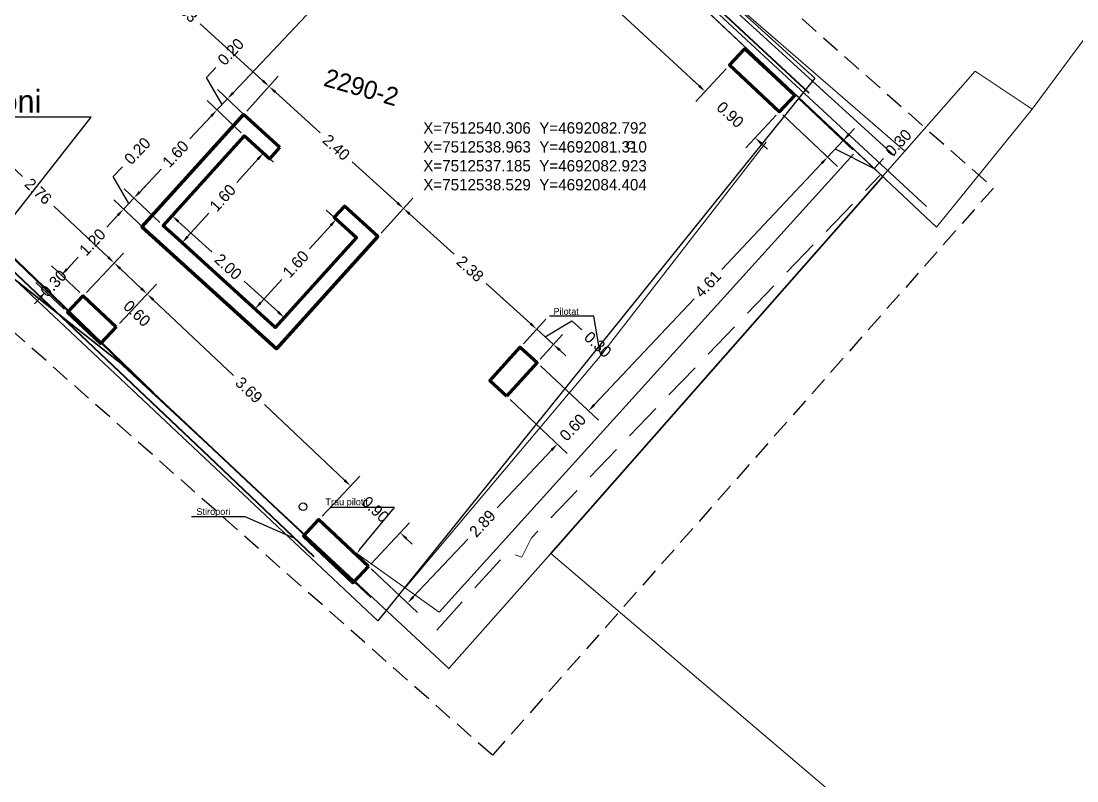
# Model space of a CAD drawing. Header units: metres. Extents: x 7512512.6 to 7512571.9, y 4692061.2 to 4692114.4.
# Drawn here: x 7512535.59 to 7512549.54, y 4692075.6 to 4692085.64 of the extents above; entities that cross this region are included whole.
import ezdxf
from ezdxf import colors
from ezdxf.entities.mleader import LeaderData, LeaderLine
from ezdxf.math import Vec2, Vec3

# ---------------------------------------------------------------- set-up
doc = ezdxf.new("R2010")
doc.units = ezdxf.units.M
doc.linetypes.add('DASHED', pattern=[0.75, 0.5, -0.25])
doc.linetypes.add('DASHED2', pattern=[0.375, 0.25, -0.125])
for name, color, linetype, lineweight in [('0_Pen_No__20', 1, 'Continuous', 35), ('AA SHTYLLAT', 1, 'Continuous', 30), ('betoni', 8, 'Continuous', 0), ('burimi mod', 5, 'Continuous', 0), ('Nr Parceles Baze', 7, 'Continuous', 0), ('parcela', 7, 'Continuous', 0), ('parcela baze', 7, 'Continuous', 0), ('perdhesa', 1, 'Continuous', 0), ('pilotat', 4, 'Continuous', 0), ('stiropori', 6, 'Continuous', 0), ('trau pilotit', 204, 'Continuous', 0)]:
    doc.layers.add(name, color=color, linetype=linetype, lineweight=lineweight)
doc.styles.get("Standard").update_dxf_attribs({"font": 'GOTHIC.TTF'})
doc.dimstyles.get("Standard").update_dxf_attribs({"dimtxt": 0.15, "dimasz": 0.11, "dimexe": 0.18, "dimexo": 0.0625, "dimgap": 0.09, "dimtad": 0, "dimzin": 0, "dimdsep": 46, "dimtxsty": 'Standard', "dimcen": 0.09, "dimadec": 0, "dimazin": 0, "dimtfac": 1, "dimtofl": 0, "dimtmove": 0, "dimatfit": 3, "dimfxl": 1, "dimtolj": 1, "dimtzin": 0, "dimarcsym": 0})

# ---------------------------------------------------------------- blocks, each defined once
blk = doc.blocks.new('*D22')
at = {"color": 0, "lineweight": -2, "transparency": 16777216}
for p, q in [((7512542.176725136, 4692087.539576794), (7512541.776509745, 4692087.107351654)), ((7512541.979517359, 4692087.16469194), (7512543.05613954, 4692086.167802293)), ((7512544.551031891, 4692084.783618746), (7512543.474409711, 4692085.780508393)), ((7512544.909665939, 4692085.009032671), (7512544.509450335, 4692084.576807301))]:
    blk.add_line(p, q, dxfattribs=at)
at = {"color": 0, "transparency": 16777216}
for points in [[(7512541.991973288, 4692087.178144111), (7512541.96706143, 4692087.15123977), (7512541.898804331, 4692087.23942752)], [(7512544.56348782, 4692084.797070918), (7512544.538575961, 4692084.770166576), (7512544.63174492, 4692084.708883166)]]:
    blk.add_solid(points, dxfattribs=at)
at = {"layer": 'Defpoints', "color": 0, "transparency": 16777216}
for p in [(7512542.219188534, 4692087.58543647, 632.863), (7512544.952129337, 4692085.054892347, 632.863), (7512544.63174492, 4692084.708883166)]:
    blk.add_point(p, dxfattribs=at)
at = {"color": 0, "transparency": 16777216, "insert": (7512543.265274626, 4692085.974155343), "char_height": 0.15, "attachment_point": 5, "rotation": 317.20210367454507}
blk.add_mtext('\\A1;3.72', dxfattribs=at)
blk = doc.blocks.new('*D23')
at = {"color": 0, "lineweight": -2, "transparency": 16777216}
for p, q in [((7512544.909665939, 4692085.009032671), (7512544.509450335, 4692084.576807301)), ((7512544.551031891, 4692084.783618746), (7512544.470318861, 4692084.858354326)), ((7512545.569126099, 4692084.396568556), (7512545.169828918, 4692083.965335065)), ((7512545.372836532, 4692084.02267535), (7512545.453549561, 4692083.94793977))]:
    blk.add_line(p, q, dxfattribs=at)
at = {"color": 0, "transparency": 16777216}
for points in [[(7512544.56348782, 4692084.797070918), (7512544.538575961, 4692084.770166576), (7512544.63174492, 4692084.708883166)], [(7512545.385292461, 4692084.036127522), (7512545.360380601, 4692084.00922318), (7512545.292123502, 4692084.09741093)]]:
    blk.add_solid(points, dxfattribs=at)
at = {"layer": 'Defpoints', "color": 0, "transparency": 16777216}
for p in [(7512544.952129337, 4692085.054892347, 632.863), (7512545.611589497, 4692084.442428232, 632.863), (7512545.292123502, 4692084.09741093)]:
    blk.add_point(p, dxfattribs=at)
at = {"color": 0, "transparency": 16777216, "insert": (7512544.961934213, 4692084.403147048), "char_height": 0.15, "attachment_point": 5, "rotation": 317.20210367454507}
blk.add_mtext('\\A1;0.90', dxfattribs=at)
blk = doc.blocks.new('*D27')
at = {"color": 0, "lineweight": -2, "transparency": 16777216}
for p, q in [((7512536.327795852, 4692086.484274789), (7512536.744462719, 4692086.943752467)), ((7512536.705032125, 4692086.736520162), (7512537.533945614, 4692085.984838843)), ((7512538.784828434, 4692084.850504249), (7512537.955914944, 4692085.602185568)), ((7512538.570562476, 4692084.450472964), (7512538.98722934, 4692084.909950637))]:
    blk.add_line(p, q, dxfattribs=at)
at = {"color": 0, "transparency": 16777216}
for points in [[(7512536.717347618, 4692086.750101021), (7512536.692716633, 4692086.722939303), (7512536.623546969, 4692086.81041312)], [(7512538.797143927, 4692084.864085108), (7512538.772512942, 4692084.836923391), (7512538.86631359, 4692084.776611291)]]:
    blk.add_solid(points, dxfattribs=at)
at = {"layer": 'Defpoints', "color": 0, "transparency": 16777216}
for p in [(7512536.285811217, 4692086.437976405), (7512538.86631359, 4692084.776611291), (7512538.528577842, 4692084.404174579)]:
    blk.add_point(p, dxfattribs=at)
at = {"color": 0, "transparency": 16777216, "insert": (7512537.744930279, 4692085.793512207), "char_height": 0.15, "attachment_point": 5, "rotation": 317.79740305406654}
blk.add_mtext('\\A1;3.03', dxfattribs=at)
blk = doc.blocks.new('*D28')
at = {"color": 0, "lineweight": -2, "transparency": 16777216}
for p, q in [((7512538.570562476, 4692084.450472964), (7512538.987229338, 4692084.909950634)), ((7512538.947798745, 4692084.702718331), (7512539.543351451, 4692084.162654923)), ((7512540.562686394, 4692083.238294246), (7512539.967133688, 4692083.778357654)), ((7512540.348420439, 4692082.838262964), (7512540.765087299, 4692083.297740634))]:
    blk.add_line(p, q, dxfattribs=at)
at = {"color": 0, "transparency": 16777216}
for points in [[(7512538.960114237, 4692084.716299189), (7512538.935483252, 4692084.689137472), (7512538.866313588, 4692084.776611288)], [(7512540.575001886, 4692083.251875104), (7512540.550370901, 4692083.224713387), (7512540.644171551, 4692083.164401287)]]:
    blk.add_solid(points, dxfattribs=at)
at = {"layer": 'Defpoints', "color": 0, "transparency": 16777216}
for p in [(7512538.528577842, 4692084.404174579), (7512540.644171551, 4692083.164401287), (7512540.306435805, 4692082.79196458)]:
    blk.add_point(p, dxfattribs=at)
at = {"color": 0, "transparency": 16777216, "insert": (7512539.755242569, 4692083.970506289), "char_height": 0.15, "attachment_point": 5, "rotation": 317.79740305406654}
blk.add_mtext('\\A1;2.40', dxfattribs=at)
blk = doc.blocks.new('*D29')
at = {"color": 0, "lineweight": -2, "transparency": 16777216}
for p, q in [((7512540.348420439, 4692082.838262964), (7512540.765087299, 4692083.297740634)), ((7512540.725656707, 4692083.09050833), (7512541.312492453, 4692082.558349699)), ((7512542.322808283, 4692081.642167799), (7512541.735972539, 4692082.174326428)), ((7512542.229798506, 4692081.375851269), (7512542.525209188, 4692081.701614187))]:
    blk.add_line(p, q, dxfattribs=at)
at = {"color": 0, "transparency": 16777216}
for points in [[(7512540.737972199, 4692083.104089188), (7512540.713341214, 4692083.076927471), (7512540.644171551, 4692083.164401287)], [(7512542.335123776, 4692081.655748658), (7512542.31049279, 4692081.62858694), (7512542.404293439, 4692081.568274841)]]:
    blk.add_solid(points, dxfattribs=at)
at = {"layer": 'Defpoints', "color": 0, "transparency": 16777216}
for p in [(7512540.306435805, 4692082.79196458), (7512542.404293439, 4692081.568274841), (7512542.187813871, 4692081.329552885)]:
    blk.add_point(p, dxfattribs=at)
at = {"color": 0, "transparency": 16777216, "insert": (7512541.524232496, 4692082.366338065), "char_height": 0.15, "attachment_point": 5, "rotation": 317.79740305406654}
blk.add_mtext('\\A1;2.38', dxfattribs=at)
blk = doc.blocks.new('*D30')
at = {"color": 0, "lineweight": -2, "transparency": 16777216}
for p, q in [((7512542.229798506, 4692081.375851269), (7512542.525209188, 4692081.701614187)), ((7512542.322808283, 4692081.642167799), (7512542.241323126, 4692081.716060758)), ((7512542.515409562, 4692081.467511715), (7512542.867437222, 4692081.679852948)), ((7512542.867437222, 4692081.679852948), (7512543.000776569, 4692081.558937198)), ((7512542.404293439, 4692081.568274841), (7512542.626525684, 4692081.366748591)), ((7512542.452030751, 4692081.174325019), (7512542.747441433, 4692081.500087937)), ((7512542.708010841, 4692081.292855633), (7512542.789495997, 4692081.218962675))]:
    blk.add_line(p, q, dxfattribs=at)
at = {"color": 0, "transparency": 16777216}
for points in [[(7512542.335123776, 4692081.655748658), (7512542.31049279, 4692081.62858694), (7512542.404293439, 4692081.568274841)], [(7512542.720326332, 4692081.306436492), (7512542.695695348, 4692081.279274775), (7512542.626525684, 4692081.366748591)]]:
    blk.add_solid(points, dxfattribs=at)
at = {"layer": 'Defpoints', "color": 0, "transparency": 16777216}
for p in [(7512542.187813871, 4692081.329552885), (7512542.626525684, 4692081.366748591), (7512542.410046116, 4692081.128026635)]:
    blk.add_point(p, dxfattribs=at)
at = {"color": 0, "transparency": 16777216, "insert": (7512543.212516612, 4692081.366925565), "char_height": 0.15, "attachment_point": 5, "rotation": 317.79740305406654}
blk.add_mtext('\\A1;0.30', dxfattribs=at)
blk = doc.blocks.new('*D34')
at = {"color": 0, "lineweight": -2, "transparency": 16777216}
for p, q in [((7512534.4491875, 4692083.953669499), (7512534.934267099, 4692084.468259286)), ((7512534.890841931, 4692084.261827082), (7512535.607683999, 4692083.586093767)), ((7512536.739027172, 4692082.519629749), (7512536.022185102, 4692083.195363065)), ((7512536.452476547, 4692082.055281365), (7512536.942538321, 4692082.575156424))]:
    blk.add_line(p, q, dxfattribs=at)
at = {"color": 0, "transparency": 16777216}
for points in [[(7512534.90341739, 4692084.27516758), (7512534.878266471, 4692084.248486584), (7512534.81079894, 4692084.337279847)], [(7512536.751602631, 4692082.532970246), (7512536.726451712, 4692082.50628925), (7512536.819070162, 4692082.444176985)]]:
    blk.add_solid(points, dxfattribs=at)
at = {"layer": 'Defpoints', "color": 0, "transparency": 16777216}
for p in [(7512534.406316612, 4692083.908190527, 630.6029999999998), (7512536.819070162, 4692082.444176985), (7512536.409605658, 4692082.009802394, 630.6029999999998)]:
    blk.add_point(p, dxfattribs=at)
at = {"color": 0, "transparency": 16777216, "insert": (7512535.814934552, 4692083.390728417), "char_height": 0.15, "attachment_point": 5, "rotation": 316.6908773934803}
blk.add_mtext('\\A1;2.76', dxfattribs=at)
blk = doc.blocks.new('*D35')
at = {"color": 0, "lineweight": -2, "transparency": 16777216}
for p, q in [((7512536.452476547, 4692082.055281365), (7512536.942538321, 4692082.575156424)), ((7512536.899113153, 4692082.36872422), (7512537.175625303, 4692082.108069217)), ((7512536.889098887, 4692081.643746517), (7512537.379136452, 4692082.163595892))]:
    blk.add_line(p, q, dxfattribs=at)
at = {"color": 0, "transparency": 16777216}
for points in [[(7512536.911688613, 4692082.382064718), (7512536.886537693, 4692082.355383722), (7512536.819070162, 4692082.444176985)], [(7512537.188200762, 4692082.121409714), (7512537.163049842, 4692082.094728719), (7512537.255668294, 4692082.032616453)]]:
    blk.add_solid(points, dxfattribs=at)
at = {"layer": 'Defpoints', "color": 0, "transparency": 16777216}
for p in [(7512537.255668294, 4692082.032616453), (7512536.409605658, 4692082.009802394, 630.6029999999998), (7512536.846227999, 4692081.598267544, 630.6029999999998)]:
    blk.add_point(p, dxfattribs=at)
at = {"color": 0, "transparency": 16777216, "insert": (7512537.120213007, 4692081.777159477), "char_height": 0.15, "attachment_point": 5, "rotation": 316.6908773934803}
blk.add_mtext('\\A1;0.60', dxfattribs=at)
blk = doc.blocks.new('*D36')
at = {"color": 0, "lineweight": -2, "transparency": 16777216}
for p, q in [((7512536.889098887, 4692081.643746517), (7512537.379136452, 4692082.163595892)), ((7512537.335711285, 4692081.95716369), (7512538.394492316, 4692080.959100589)), ((7512539.864064405, 4692079.573804074), (7512538.805283373, 4692080.571867174)), ((7512539.568740966, 4692079.100149177), (7512540.067575553, 4692079.62933075))]:
    blk.add_line(p, q, dxfattribs=at)
at = {"color": 0, "transparency": 16777216}
for points in [[(7512537.348286744, 4692081.970504187), (7512537.323135824, 4692081.94382319), (7512537.255668294, 4692082.032616453)], [(7512539.876639863, 4692079.587144571), (7512539.851488944, 4692079.560463576), (7512539.944107395, 4692079.49835131)]]:
    blk.add_solid(points, dxfattribs=at)
at = {"layer": 'Defpoints', "color": 0, "transparency": 16777216}
for p in [(7512536.846227999, 4692081.598267544, 630.6029999999998), (7512539.944107395, 4692079.49835131), (7512539.525870076, 4692079.054670205, 630.6029999999998)]:
    blk.add_point(p, dxfattribs=at)
at = {"color": 0, "transparency": 16777216, "insert": (7512538.599887844, 4692080.765483882), "char_height": 0.15, "attachment_point": 5, "rotation": 316.6908773934803}
blk.add_mtext('\\A1;3.69', dxfattribs=at)
blk = doc.blocks.new('*D37')
at = {"color": 0, "lineweight": -2, "transparency": 16777216}
for p, q in [((7512539.864064405, 4692079.573804074), (7512539.784021413, 4692079.649256838)), ((7512539.568740966, 4692079.100149177), (7512540.067575553, 4692079.62933075)), ((7512540.210474193, 4692078.466618965), (7512540.723583116, 4692079.010943263)), ((7512540.680157948, 4692078.804511059), (7512540.760200939, 4692078.729058295))]:
    blk.add_line(p, q, dxfattribs=at)
at = {"color": 0, "transparency": 16777216}
for points in [[(7512539.876639863, 4692079.587144571), (7512539.851488944, 4692079.560463576), (7512539.944107395, 4692079.49835131)], [(7512540.692733407, 4692078.817851556), (7512540.667582488, 4692078.791170562), (7512540.600114957, 4692078.879963824)]]:
    blk.add_solid(points, dxfattribs=at)
at = {"layer": 'Defpoints', "color": 0, "transparency": 16777216}
for p in [(7512539.525870076, 4692079.054670205, 630.6029999999998), (7512540.600114957, 4692078.879963824), (7512540.167603305, 4692078.421139994)]:
    blk.add_point(p, dxfattribs=at)
at = {"color": 0, "transparency": 16777216, "insert": (7512540.272111177, 4692079.189157568), "char_height": 0.15, "attachment_point": 5, "rotation": 316.6908773934803}
blk.add_mtext('\\A1;0.90', dxfattribs=at)
blk = doc.blocks.new('*D39')
at = {"color": 0, "lineweight": -2, "transparency": 16777216}
for p, q in [((7512542.052475821, 4692080.640694685), (7512542.807821346, 4692079.928773537)), ((7512542.601385868, 4692079.972183141), (7512541.880710176, 4692079.207549078)), ((7512540.772062704, 4692078.03127849), (7512541.492738397, 4692078.795912554)), ((7512540.217495832, 4692078.402805613), (7512540.827604726, 4692077.827771528))]:
    blk.add_line(p, q, dxfattribs=at)
at = {"color": 0, "transparency": 16777216}
for points in [[(7512542.588044421, 4692079.984757596), (7512542.614727315, 4692079.959608686), (7512542.676832596, 4692080.05223182)], [(7512540.758721257, 4692078.043852945), (7512540.78540415, 4692078.018704035), (7512540.696615976, 4692077.95122981)]]:
    blk.add_solid(points, dxfattribs=at)
at = {"layer": 'Defpoints', "color": 0, "transparency": 16777216}
for p in [(7512542.006993616, 4692080.683562144), (7512542.676832596, 4692080.05223182), (7512540.172013627, 4692078.445673073, 630.6029999999998)]:
    blk.add_point(p, dxfattribs=at)
at = {"color": 0, "transparency": 16777216, "insert": (7512541.686724287, 4692079.001730816), "char_height": 0.15, "attachment_point": 5, "rotation": 46.695197993267065}
blk.add_mtext('\\A1;2.89', dxfattribs=at)
blk = doc.blocks.new('*D40')
at = {"color": 0, "lineweight": -2, "transparency": 16777216}
for p, q in [((7512542.455528321, 4692081.085159175), (7512543.21927281, 4692080.365321916)), ((7512542.052475821, 4692080.640694685), (7512542.807821346, 4692079.928773537)), ((7512543.163730787, 4692080.568828878), (7512543.239177517, 4692080.648877559)), ((7512542.601385868, 4692079.972183141), (7512542.52593914, 4692079.892134459))]:
    blk.add_line(p, q, dxfattribs=at)
at = {"color": 0, "transparency": 16777216}
for points in [[(7512543.15038934, 4692080.581403333), (7512543.177072234, 4692080.556254423), (7512543.08828406, 4692080.488780198)], [(7512542.588044421, 4692079.984757596), (7512542.614727315, 4692079.959608686), (7512542.676832596, 4692080.05223182)]]:
    blk.add_solid(points, dxfattribs=at)
at = {"layer": 'Defpoints', "color": 0, "transparency": 16777216}
for p in [(7512542.410046116, 4692081.128026634), (7512542.006993616, 4692080.683562144), (7512543.08828406, 4692080.488780198)]:
    blk.add_point(p, dxfattribs=at)
at = {"color": 0, "transparency": 16777216, "insert": (7512542.882558328, 4692080.27050601), "char_height": 0.15, "attachment_point": 5, "rotation": 46.695197993267065}
blk.add_mtext('\\A1;0.60', dxfattribs=at)
blk = doc.blocks.new('*D41')
at = {"color": 0, "lineweight": -2, "transparency": 16777216}
for p, q in [((7512545.6570717, 4692084.399560772), (7512546.379676678, 4692083.718497936)), ((7512546.173241201, 4692083.761907539), (7512544.850966736, 4692082.358979555)), ((7512543.163730786, 4692080.568828879), (7512544.486005254, 4692081.971756864)), ((7512542.455528321, 4692081.085159175), (7512543.219272809, 4692080.365321916))]:
    blk.add_line(p, q, dxfattribs=at)
at = {"color": 0, "transparency": 16777216}
for points in [[(7512546.159899754, 4692083.774481994), (7512546.186582647, 4692083.749333085), (7512546.248687929, 4692083.841956219)], [(7512543.150389339, 4692080.581403334), (7512543.177072233, 4692080.556254424), (7512543.088284059, 4692080.488780199)]]:
    blk.add_solid(points, dxfattribs=at)
at = {"layer": 'Defpoints', "color": 0, "transparency": 16777216}
for p in [(7512545.611589496, 4692084.442428231, 632.863), (7512546.248687929, 4692083.841956219), (7512542.410046116, 4692081.128026634)]:
    blk.add_point(p, dxfattribs=at)
at = {"color": 0, "transparency": 16777216, "insert": (7512544.668485994, 4692082.165368211), "char_height": 0.15, "attachment_point": 5, "rotation": 46.695197993267065}
blk.add_mtext('\\A1;4.61', dxfattribs=at)
blk = doc.blocks.new('*D42')
at = {"color": 0, "lineweight": -2, "transparency": 16777216}
for p, q in [((7512545.861226408, 4692084.619380824), (7512546.58543493, 4692083.936806631)), ((7512545.6570717, 4692084.399560772), (7512546.379676677, 4692083.718497938)), ((7512546.529892908, 4692084.140313594), (7512546.605339637, 4692084.220362275)), ((7512546.248687927, 4692083.84195622), (7512546.45444618, 4692084.060264913)), ((7512546.351567054, 4692083.951110566), (7512546.866211648, 4692083.693333307)), ((7512546.1732412, 4692083.76190754), (7512546.097794471, 4692083.681858858)), ((7512546.866211648, 4692083.693333307), (7512546.98966993, 4692083.824322058))]:
    blk.add_line(p, q, dxfattribs=at)
at = {"color": 0, "transparency": 16777216}
for points in [[(7512546.516551461, 4692084.152888048), (7512546.543234355, 4692084.127739139), (7512546.45444618, 4692084.060264913)], [(7512546.159899753, 4692083.774481995), (7512546.186582646, 4692083.749333085), (7512546.248687927, 4692083.84195622)]]:
    blk.add_solid(points, dxfattribs=at)
at = {"layer": 'Defpoints', "color": 0, "transparency": 16777216}
for p in [(7512545.815744204, 4692084.662248284, 632.863), (7512545.611589496, 4692084.442428231, 632.863), (7512546.45444618, 4692084.060264913)]:
    blk.add_point(p, dxfattribs=at)
at = {"color": 0, "transparency": 16777216, "insert": (7512547.185719053, 4692084.032329403), "char_height": 0.15, "attachment_point": 5, "rotation": 46.695197993267065}
blk.add_mtext('\\A1;0.30', dxfattribs=at)
blk = doc.blocks.new('*D43')
at = {"color": 0, "lineweight": -2, "transparency": 16777216}
for p, q in [((7512536.195951914, 4692082.36234038), (7512536.271399971, 4692082.442387809)), ((7512536.364124164, 4692082.052670605), (7512535.989517156, 4692082.405753406)), ((7512536.158356739, 4692081.834359436), (7512535.783749731, 4692082.187442236)), ((7512535.839288378, 4692081.983934352), (7512535.763840321, 4692081.903886922))]:
    blk.add_line(p, q, dxfattribs=at)
at = {"color": 0, "transparency": 16777216}
for points in [[(7512536.182610676, 4692082.374915056), (7512536.209293152, 4692082.349765704), (7512536.120503858, 4692082.282292951)], [(7512535.825947139, 4692081.996509029), (7512535.852629616, 4692081.971359677), (7512535.914736433, 4692082.063981781)]]:
    blk.add_solid(points, dxfattribs=at)
at = {"layer": 'Defpoints', "color": 0, "transparency": 16777216}
for p in [(7512536.120503858, 4692082.282292951), (7512536.409605658, 4692082.009802393, 630.6029999999998), (7512536.203838233, 4692081.791491223, 630.6029999999998)]:
    blk.add_point(p, dxfattribs=at)
at = {"color": 0, "transparency": 16777216, "insert": (7512536.017620147, 4692082.173137367), "char_height": 0.15, "attachment_point": 5, "rotation": 46.69424768489195}
blk.add_mtext('\\A1;0.30', dxfattribs=at)
blk = doc.blocks.new('*D44')
at = {"color": 0, "lineweight": -2, "transparency": 16777216}
for p, q in [((7512537.287742851, 4692082.831143653), (7512536.812586857, 4692083.278998086)), ((7512536.868125503, 4692083.075490204), (7512536.720187909, 4692082.918534216)), ((7512536.195951915, 4692082.362340381), (7512536.343889507, 4692082.519296366)), ((7512536.364124166, 4692082.052670608), (7512535.989517159, 4692082.405753408))]:
    blk.add_line(p, q, dxfattribs=at)
at = {"color": 0, "transparency": 16777216}
for points in [[(7512536.854784265, 4692083.088064879), (7512536.881466742, 4692083.062915527), (7512536.943573559, 4692083.155537631)], [(7512536.182610678, 4692082.374915058), (7512536.209293154, 4692082.349765705), (7512536.120503861, 4692082.282292953)]]:
    blk.add_solid(points, dxfattribs=at)
at = {"layer": 'Defpoints', "color": 0, "transparency": 16777216}
for p in [(7512536.943573559, 4692083.155537631), (7512537.333224345, 4692082.788275439), (7512536.40960566, 4692082.009802395, 630.6029999999998)]:
    blk.add_point(p, dxfattribs=at)
at = {"color": 0, "transparency": 16777216, "insert": (7512536.532038709, 4692082.718915292), "char_height": 0.15, "attachment_point": 5, "rotation": 46.69424768489194}
blk.add_mtext('\\A1;1.20', dxfattribs=at)
blk = doc.blocks.new('*D45')
at = {"color": 0, "lineweight": -2, "transparency": 16777216}
for p, q in [((7512536.806625526, 4692083.584345048), (7512536.93008598, 4692083.71533175)), ((7512537.012149988, 4692083.228294535), (7512536.806625526, 4692083.584345048)), ((7512537.422093687, 4692082.979298485), (7512536.949739716, 4692083.424511893)), ((7512537.156174473, 4692083.381098866), (7512537.231622529, 4692083.461146296)), ((7512537.287742851, 4692082.831143653), (7512536.812586857, 4692083.278998086)), ((7512536.943573559, 4692083.155537631), (7512537.080726418, 4692083.301051438)), ((7512536.868125503, 4692083.075490204), (7512536.792677446, 4692082.995442773))]:
    blk.add_line(p, q, dxfattribs=at)
at = {"color": 0, "transparency": 16777216}
for points in [[(7512537.142833235, 4692083.393673543), (7512537.169515711, 4692083.36852419), (7512537.080726418, 4692083.301051438)], [(7512536.854784265, 4692083.088064879), (7512536.881466742, 4692083.062915527), (7512536.943573559, 4692083.155537631)]]:
    blk.add_solid(points, dxfattribs=at)
at = {"layer": 'Defpoints', "color": 0, "transparency": 16777216}
for p in [(7512537.080726418, 4692083.301051438), (7512537.46757518, 4692082.936430271), (7512537.333224345, 4692082.788275439)]:
    blk.add_point(p, dxfattribs=at)
at = {"color": 0, "transparency": 16777216, "insert": (7512537.126138553, 4692083.923335843), "char_height": 0.15, "attachment_point": 5, "rotation": 46.69424768489194}
blk.add_mtext('\\A1;0.20', dxfattribs=at)
blk = doc.blocks.new('*D46')
at = {"color": 0, "lineweight": -2, "transparency": 16777216}
for p, q in [((7512538.496900349, 4692084.164537127), (7512538.046962576, 4692084.588622329)), ((7512538.102501223, 4692084.385114445), (7512537.817487049, 4692084.082725581)), ((7512537.156174473, 4692083.381098866), (7512537.441188647, 4692083.683487731)), ((7512537.422093687, 4692082.979298485), (7512536.949739715, 4692083.424511893))]:
    blk.add_line(p, q, dxfattribs=at)
at = {"color": 0, "transparency": 16777216}
for points in [[(7512538.089159984, 4692084.397689122), (7512538.115842462, 4692084.37253977), (7512538.177949279, 4692084.465161874)], [(7512537.142833234, 4692083.393673543), (7512537.16951571, 4692083.36852419), (7512537.080726418, 4692083.301051438)]]:
    blk.add_solid(points, dxfattribs=at)
at = {"layer": 'Defpoints', "color": 0, "transparency": 16777216}
for p in [(7512538.177949279, 4692084.465161874), (7512538.542381843, 4692084.121668913), (7512537.46757518, 4692082.936430271)]:
    blk.add_point(p, dxfattribs=at)
at = {"color": 0, "transparency": 16777216, "insert": (7512537.629337848, 4692083.883106656), "char_height": 0.15, "attachment_point": 5, "rotation": 46.69424768489194}
blk.add_mtext('\\A1;1.60', dxfattribs=at)
blk = doc.blocks.new('*D47')
at = {"color": 0, "lineweight": -2, "transparency": 16777216}
for p, q in [((7512538.041001244, 4692084.89396929), (7512538.164461699, 4692085.024955992)), ((7512538.246525707, 4692084.537918776), (7512538.041001244, 4692084.89396929)), ((7512538.63125118, 4692084.312691957), (7512538.184115433, 4692084.734136133)), ((7512538.39055019, 4692084.690723106), (7512538.465998246, 4692084.770770536)), ((7512538.496900349, 4692084.164537127), (7512538.046962577, 4692084.588622329)), ((7512538.177949279, 4692084.465161874), (7512538.315102135, 4692084.610675678)), ((7512538.102501223, 4692084.385114445), (7512538.027053166, 4692084.305067016))]:
    blk.add_line(p, q, dxfattribs=at)
at = {"color": 0, "transparency": 16777216}
for points in [[(7512538.377208952, 4692084.703297783), (7512538.403891428, 4692084.67814843), (7512538.315102135, 4692084.610675678)], [(7512538.089159985, 4692084.397689121), (7512538.115842462, 4692084.372539769), (7512538.177949279, 4692084.465161874)]]:
    blk.add_solid(points, dxfattribs=at)
at = {"layer": 'Defpoints', "color": 0, "transparency": 16777216}
for p in [(7512538.315102135, 4692084.610675678), (7512538.676732673, 4692084.269823743), (7512538.542381843, 4692084.121668913)]:
    blk.add_point(p, dxfattribs=at)
at = {"color": 0, "transparency": 16777216, "insert": (7512538.360514272, 4692085.232960084), "char_height": 0.15, "attachment_point": 5, "rotation": 46.69424768489194}
blk.add_mtext('\\A1;0.20', dxfattribs=at)
blk = doc.blocks.new('*D48')
at = {"color": 0, "lineweight": -2, "transparency": 16777216}
for p, q in [((7512541.733454156, 4692088.035953304), (7512541.501913637, 4692088.254189945)), ((7512541.557452283, 4692088.050682061), (7512540.170893105, 4692086.579597136)), ((7512538.39055019, 4692084.690723106), (7512539.777109368, 4692086.161808031)), ((7512538.63125118, 4692084.312691957), (7512538.184115433, 4692084.734136133))]:
    blk.add_line(p, q, dxfattribs=at)
at = {"color": 0, "transparency": 16777216}
for points in [[(7512541.544111045, 4692088.063256737), (7512541.570793522, 4692088.038107385), (7512541.632900339, 4692088.13072949)], [(7512538.377208952, 4692084.703297783), (7512538.403891428, 4692084.67814843), (7512538.315102135, 4692084.610675678)]]:
    blk.add_solid(points, dxfattribs=at)
at = {"layer": 'Defpoints', "color": 0, "transparency": 16777216}
for p in [(7512541.632900339, 4692088.13072949), (7512541.778935649, 4692087.993085091, 632.863), (7512538.676732673, 4692084.269823743)]:
    blk.add_point(p, dxfattribs=at)
at = {"color": 0, "transparency": 16777216, "insert": (7512539.974001236, 4692086.370702583), "char_height": 0.15, "attachment_point": 5, "rotation": 46.69424768489194}
blk.add_mtext('\\A1;4.84', dxfattribs=at)
blk = doc.blocks.new('*D51')
at = {"color": 0, "lineweight": -2, "transparency": 16777216}
for p, q in [((7512535.594341506, 4692086.661667548), (7512535.387121581, 4692086.857004032)), ((7512535.442648255, 4692086.653492881), (7512534.747334114, 4692085.915878778)), ((7512533.660240084, 4692084.762650562), (7512534.355554227, 4692085.500264665)), ((7512533.705940445, 4692084.568402215), (7512533.453807881, 4692084.806075732))]:
    blk.add_line(p, q, dxfattribs=at)
at = {"color": 0, "transparency": 16777216}
for points in [[(7512535.429307757, 4692086.666068342), (7512535.455988754, 4692086.64091742), (7512535.51810102, 4692086.733535871)], [(7512533.646899586, 4692084.775226022), (7512533.673580583, 4692084.750075101), (7512533.584787319, 4692084.682607572)]]:
    blk.add_solid(points, dxfattribs=at)
at = {"layer": 'Defpoints', "color": 0, "transparency": 16777216}
for p in [(7512535.51810102, 4692086.733535871), (7512535.639820479, 4692086.61879666), (7512533.751419417, 4692084.525531326, 630.6029999999998)]:
    blk.add_point(p, dxfattribs=at)
at = {"color": 0, "transparency": 16777216, "insert": (7512534.55144417, 4692085.708071722), "char_height": 0.15, "attachment_point": 5, "rotation": 46.69087712719962}
blk.add_mtext('\\A1;2.82', dxfattribs=at)
blk = doc.blocks.new('*D62')
at = {"color": 0, "lineweight": -2, "transparency": 16777216}
for p, q in [((7512537.509559812, 4692082.982728662), (7512537.706090895, 4692083.199452507)), ((7512537.666660301, 4692082.992220202), (7512538.11405818, 4692082.586507628)), ((7512538.985238295, 4692081.796497785), (7512538.537840417, 4692082.202210359)), ((7512538.991108118, 4692081.639220327), (7512539.187639201, 4692081.855944174))]:
    blk.add_line(p, q, dxfattribs=at)
at = {"color": 0, "transparency": 16777216}
for points in [[(7512537.678975794, 4692083.00580106), (7512537.654344808, 4692082.978639343), (7512537.585175145, 4692083.06611316)], [(7512538.997553788, 4692081.810078643), (7512538.972922802, 4692081.782916926), (7512539.066723452, 4692081.722604827)]]:
    blk.add_solid(points, dxfattribs=at)
at = {"layer": 'Defpoints', "color": 0, "transparency": 16777216}
for p in [(7512537.467575178, 4692082.936430277), (7512539.066723452, 4692081.722604827), (7512538.949123482, 4692081.592921942)]:
    blk.add_point(p, dxfattribs=at)
at = {"color": 0, "transparency": 16777216, "insert": (7512538.325949298, 4692082.394358994), "char_height": 0.15, "attachment_point": 5, "rotation": 317.7974031651216}
blk.add_mtext('\\A1;2.00', dxfattribs=at)
blk = doc.blocks.new('*D63')
at = {"color": 0, "lineweight": -2, "transparency": 16777216}
for p, q in [((7512539.977631762, 4692082.82014522), (7512539.622322438, 4692083.142349386)), ((7512539.681768827, 4692082.939948481), (7512539.402529618, 4692082.632018587)), ((7512538.75474808, 4692081.91768015), (7512539.033987291, 4692082.225610046)), ((7512538.902825098, 4692081.634906578), (7512538.547515774, 4692081.957110744))]:
    blk.add_line(p, q, dxfattribs=at)
at = {"color": 0, "transparency": 16777216}
for points in [[(7512539.668187967, 4692082.952263974), (7512539.695349686, 4692082.927632987), (7512539.755661786, 4692083.021433637)], [(7512538.741167219, 4692081.929995644), (7512538.768328939, 4692081.905364657), (7512538.680855121, 4692081.836194994)]]:
    blk.add_solid(points, dxfattribs=at)
at = {"layer": 'Defpoints', "color": 0, "transparency": 16777216}
for p in [(7512540.023930145, 4692082.778160584), (7512538.680855121, 4692081.836194994), (7512538.949123483, 4692081.592921942)]:
    blk.add_point(p, dxfattribs=at)
at = {"color": 0, "transparency": 16777216, "insert": (7512539.218258454, 4692082.428814316), "char_height": 0.15, "attachment_point": 5, "rotation": 47.79740316628837}
blk.add_mtext('\\A1;1.60', dxfattribs=at)
blk = doc.blocks.new('*D64')
at = {"color": 0, "lineweight": -2, "transparency": 16777216}
for p, q in [((7512538.588680224, 4692084.079684283), (7512538.924843925, 4692083.774841892)), ((7512538.71761162, 4692083.814272484), (7512538.438372409, 4692083.506342586)), ((7512537.790590873, 4692082.792004149), (7512538.069830082, 4692083.099934045)), ((7512537.513873562, 4692082.894445635), (7512537.850037263, 4692082.589603243))]:
    blk.add_line(p, q, dxfattribs=at)
at = {"color": 0, "transparency": 16777216}
for points in [[(7512538.70403076, 4692083.826587977), (7512538.731192479, 4692083.801956991), (7512538.791504577, 4692083.89575764)], [(7512537.777010012, 4692082.804319642), (7512537.804171732, 4692082.779688656), (7512537.716697915, 4692082.710518993)]]:
    blk.add_solid(points, dxfattribs=at)
at = {"layer": 'Defpoints', "color": 0, "transparency": 16777216}
for p in [(7512538.542381841, 4692084.121668918), (7512537.467575178, 4692082.936430271), (7512537.716697915, 4692082.710518993)]:
    blk.add_point(p, dxfattribs=at)
at = {"color": 0, "transparency": 16777216, "insert": (7512538.254101245, 4692083.303138318), "char_height": 0.15, "attachment_point": 5, "rotation": 47.7974033478171}
blk.add_mtext('\\A1;1.60', dxfattribs=at)

msp = doc.modelspace()

# ---------------------------------------------------------------- linework, layer by layer
at = {"color": 3, "linetype": 'DASHED2'}
msp.add_lwpolyline([(7512537.201760376, 4692093.365802016), (7512548.441696658, 4692083.432835069), (7512541.819718692, 4692075.939544214), (7512530.57978241, 4692085.872511163)], close=True, dxfattribs=at)
at = {"color": 5, "flags": 128}
msp.add_lwpolyline([(7512532.328299629, 4692085.233543424), (7512533.591757627, 4692086.405709472), (7512538.242815592, 4692091.993678382), (7512546.081907104, 4692084.884976812), (7512540.303383149, 4692077.718160524), (7512532.32122456, 4692085.214443924)], close=True, dxfattribs=at)
at = {"lineweight": 100}
msp.add_lwpolyline([(7512539.010081041, 4692083.967534374), (7512538.528577843, 4692084.40417458), (7512537.185069508, 4692082.922626284), (7512538.962927477, 4692081.31041628), (7512540.306435808, 4692082.791964578), (7512539.861971316, 4692083.195017078), (7512539.727620483, 4692083.046862249), (7512540.023930144, 4692082.778160583), (7512538.949123482, 4692081.592921942), (7512537.615730005, 4692082.802079444), (7512537.467575177, 4692082.936430276), (7512538.542381841, 4692084.121668918), (7512538.875730208, 4692083.819379544)], close=True, dxfattribs=at)
at = {"color": 6, "linetype": 'Continuous', "lineweight": 140, "flags": 128}
msp.add_lwpolyline([(7512540.306435808, 4692082.791964578), (7512538.962927478, 4692081.310416278), (7512537.185069508, 4692082.922626284), (7512538.528577842, 4692084.404174579)], dxfattribs=at)
at = {"color": 6}
for centre in [(7512543.648486467, 4692084.001609028), (7512539.315672106, 4692079.223615757)]:
    msp.add_circle(centre, 0.05, dxfattribs=at)
at = {"layer": '0_Pen_No__20', "flags": 128}
msp.add_lwpolyline([(7512538.122000002, 4692091.836), (7512539.190475107, 4692090.911420972), (7512546.977634039, 4692083.58576628), (7512542.592, 4692078.606000001), (7512541.242000001, 4692077.086), (7512536.872, 4692081.146000002), (7512532.042, 4692084.956), (7512533.592000001, 4692086.406)], close=True, dxfattribs=at)
at = {"layer": 'AA SHTYLLAT', "lineweight": 100}
for points, elevation in [([(7512545.815744204, 4692084.662248284), (7512545.611589497, 4692084.442428231), (7512544.952129337, 4692085.054892347), (7512545.156284044, 4692085.274712402)], 632.863), ([(7512536.846227999, 4692081.598267544), (7512536.640460575, 4692081.379956375), (7512536.203838234, 4692081.791491223), (7512536.409605659, 4692082.009802394)], 630.6029999999998), ([(7512540.180813828, 4692078.437378792), (7512539.975050023, 4692078.21906421), (7512539.320106275, 4692078.836355622), (7512539.525870077, 4692079.054670204)], 630.6029999999998)]:
    msp.add_lwpolyline(points, close=True, dxfattribs=dict(at, elevation=elevation))
msp.add_lwpolyline([(7512542.006993618, 4692080.683562145), (7512541.784761373, 4692080.885088393), (7512542.187813872, 4692081.329552885), (7512542.410046116, 4692081.128026635)], close=True, dxfattribs=at)
at = {"layer": 'betoni', "lineweight": 40, "flags": 128}
for points, elevation in [([(7512538.13, 4692091.991), (7512546.002999999, 4692084.693)], 621.4069999999999), ([(7512537.336, 4692080.728999999), (7512540.213000001, 4692078.028)], 621.094)]:
    msp.add_lwpolyline(points, dxfattribs=dict(at, elevation=elevation))
at = {"layer": 'betoni', "lineweight": 50, "elevation": 621.094, "flags": 128}
msp.add_lwpolyline([(7512537.336, 4692080.728999999), (7512536.387999999, 4692081.643), (7512533.802, 4692084.131), (7512532.88, 4692084.913)], dxfattribs=at)
at = {"layer": 'burimi mod', "color": 5, "flags": 128}
msp.add_lwpolyline([(7512539.190475103, 4692090.911420977), (7512547.687999999, 4692082.9175), (7512548.952000002, 4692084.475999998)], dxfattribs=at)
at = {"layer": 'parcela', "flags": 128}
for points in [[(7512571.902000003, 4692091.054), (7512556.141, 4692074.106000001), (7512553.301, 4692069.496), (7512542.592, 4692078.606000001), (7512548.202000001, 4692084.976), (7512548.952000002, 4692084.475999998), (7512555.062000001, 4692092.705), (7512555.262000003, 4692092.685), (7512561.382, 4692100.563999998), (7512571.852000001, 4692091.164), (7512571.902000003, 4692091.054)], [(7512553.301, 4692069.496), (7512545.301, 4692061.187), (7512538.411, 4692068.017), (7512530.920999999, 4692074.717), (7512526.552, 4692078.387), (7512532.042, 4692084.956), (7512536.872, 4692081.146000002), (7512541.242000001, 4692077.086), (7512542.592, 4692078.606000001), (7512553.301, 4692069.496)]]:
    msp.add_lwpolyline(points, dxfattribs=at)
at = {"layer": 'parcela baze', "flags": 128}
msp.add_lwpolyline([(7512548.202000001, 4692084.976), (7512542.592, 4692078.606000001), (7512541.242000001, 4692077.086), (7512536.872, 4692081.146000002), (7512532.042, 4692084.956), (7512533.592000001, 4692086.406), (7512538.122000002, 4692091.836), (7512547.269999998, 4692083.919999999), (7512548.202000001, 4692084.976)], dxfattribs=at)
msp.add_lwpolyline([(7512548.202000001, 4692084.976), (7512542.592, 4692078.606000001), (7512541.242000001, 4692077.086), (7512536.872, 4692081.146000002), (7512532.042, 4692084.956), (7512533.592000001, 4692086.406), (7512538.122000002, 4692091.836), (7512547.269999998, 4692083.919999999), (7512548.202000001, 4692084.976)], dxfattribs=at)
at = {"layer": 'perdhesa', "elevation": 624.09, "flags": 128}
msp.add_lwpolyline([(7512538.54, 4692091.682), (7512547.132999999, 4692083.859)], dxfattribs=at)
at = {"layer": 'pilotat', "elevation": 620.096, "flags": 128}
msp.add_lwpolyline([(7512540.664715585, 4692078.150690794), (7512543.249, 4692081.214999999), (7512545.436000001, 4692084.039)], dxfattribs=at)
at = {"layer": 'stiropori', "lineweight": 30, "elevation": 632.863, "flags": 128}
msp.add_lwpolyline([(7512547.556000001, 4692083.188999999), (7512538.32, 4692091.741)], dxfattribs=at)
at = {"layer": 'stiropori', "lineweight": 40, "elevation": 630.6029999999998, "flags": 128}
msp.add_lwpolyline([(7512539.462000001, 4692078.562999999), (7512538.165000001, 4692079.799), (7512535.195, 4692082.607999999), (7512532.491, 4692085.168000001)], dxfattribs=at)
at = {"layer": 'trau pilotit', "elevation": 621.7919999999999, "flags": 128}
msp.add_lwpolyline([(7512540.026000001, 4692078.607), (7512541.115, 4692077.829), (7512546.591, 4692083.88)], dxfattribs=at)
at = {"layer": 'trau pilotit', "linetype": 'DASHED', "elevation": 622.189, "flags": 128}
msp.add_lwpolyline([(7512541.085, 4692077.594999999), (7512542.021000001, 4692078.627999999), (7512542.208, 4692078.556), (7512542.336, 4692078.813999999), (7512546.942000001, 4692083.598999999)], dxfattribs=at)

# ---------------------------------------------------------------- texts
at = {"color": 6, "insert": (7512540.904398368, 4692084.302725269), "char_height": 0.15, "width": 5.902877294357579, "attachment_point": 1}
msp.add_mtext('X=7512540.306  Y=4692082.792          \\PX=7512538.963  Y=4692081.310          \\PX=7512537.185  Y=4692082.923  \\PX=7512538.529  Y=4692084.404', dxfattribs=at)
at = {"layer": 'Nr Parceles Baze'}
msp.add_text('2290-2', height=0.24, rotation=344.0389819676975, dxfattribs=at).set_placement((7512539.574404495, 4692084.786905582))

# ---------------------------------------------------------------- dimensions: what is measured, and where the dimension line sits
for base, p1, p2, angle, picture, middle in [((7512541.632900339, 4692088.13072949), (7512538.676732674, 4692084.269823743), (7512541.778935649, 4692087.993085091, 632.863), 226.6942476848919, '*D48', (7512539.974001236, 4692086.370702583)), ((7512544.63174492, 4692084.708883166), (7512542.219188534, 4692087.58543647, 632.863), (7512544.952129337, 4692085.054892347, 632.863), 137.2021036745451, '*D22', (7512543.265274626, 4692085.974155343)), ((7512538.86631359, 4692084.776611291), (7512536.285811218, 4692086.437976406), (7512538.528577842, 4692084.404174579), 137.7974030540665, '*D27', (7512537.744930279, 4692085.793512207)), ((7512535.51810102, 4692086.733535871), (7512533.751419417, 4692084.525531326, 630.6029999999998), (7512535.639820478, 4692086.618796659), 226.6908771271996, '*D51', (7512534.55144417, 4692085.708071722)), ((7512538.315102135, 4692084.610675678), (7512538.542381842, 4692084.121668913), (7512538.676732674, 4692084.269823743), 226.6942476848919, '*D47', (7512538.226191927, 4692085.090449343)), ((7512545.292123502, 4692084.09741093), (7512544.952129337, 4692085.054892347, 632.863), (7512545.611589497, 4692084.442428231, 632.863), 137.2021036745451, '*D23', (7512544.961934213, 4692084.403147048)), ((7512540.644171551, 4692083.164401287), (7512538.528577842, 4692084.404174579), (7512540.306435805, 4692082.79196458), 137.7974030540665, '*D28', (7512539.755242569, 4692083.970506289)), ((7512538.177949279, 4692084.465161874), (7512537.467575179, 4692082.936430271), (7512538.542381842, 4692084.121668913), 226.6942476848919, '*D46', (7512537.629337848, 4692083.883106656)), ((7512546.45444618, 4692084.060264913), (7512545.611589497, 4692084.442428231, 632.863), (7512545.815744204, 4692084.662248284, 632.863), 226.6951979932671, '*D42', (7512547.051399072, 4692083.889816433)), ((7512536.819070162, 4692082.444176985), (7512534.406316613, 4692083.908190528, 630.6029999999998), (7512536.409605659, 4692082.009802394, 630.6029999999998), 136.6908773934803, '*D34', (7512535.814934552, 4692083.390728417)), ((7512546.248687929, 4692083.841956219), (7512542.410046116, 4692081.128026635), (7512545.611589497, 4692084.442428231, 632.863), 226.6951979932671, '*D41', (7512544.668485994, 4692082.165368211)), ((7512537.080726418, 4692083.301051438), (7512537.333224345, 4692082.788275441), (7512537.467575179, 4692082.936430271), 226.6942476848919, '*D45', (7512536.991816208, 4692083.780825101)), ((7512536.943573559, 4692083.155537631), (7512536.409605659, 4692082.009802394, 630.6029999999998), (7512537.333224345, 4692082.788275441), 226.6942476848919, '*D44', (7512536.532038709, 4692082.718915292)), ((7512542.404293439, 4692081.568274841), (7512540.306435805, 4692082.79196458), (7512542.187813872, 4692081.329552885), 137.7974030540665, '*D29', (7512541.524232496, 4692082.366338065)), ((7512539.944107395, 4692079.49835131), (7512536.846227999, 4692081.598267544, 630.6029999999998), (7512539.525870077, 4692079.054670204, 630.6029999999998), 136.6908773934803, '*D36', (7512538.599887844, 4692080.765483882)), ((7512542.626525684, 4692081.366748591), (7512542.187813872, 4692081.329552885), (7512542.410046116, 4692081.128026635), 137.7974030540665, '*D30', (7512543.067446243, 4692081.498479324)), ((7512543.08828406, 4692080.488780198), (7512542.006993618, 4692080.683562145), (7512542.410046116, 4692081.128026635), 226.6951979932671, '*D40', (7512542.882558328, 4692080.27050601)), ((7512542.676832596, 4692080.05223182), (7512540.172013628, 4692078.445673074, 630.6029999999998), (7512542.006993618, 4692080.683562145), 226.6951979932671, '*D39', (7512541.686724287, 4692079.001730816)), ((7512540.600114957, 4692078.879963824), (7512539.525870077, 4692079.054670204, 630.6029999999998), (7512540.167603306, 4692078.421139995), 136.6908773934803, '*D37', (7512540.272111177, 4692079.189157568))]:
    dim = msp.add_linear_dim(base=base, p1=p1, p2=p2, angle=angle, dimstyle='Standard', override={"dimtmove": 1})
    dim.commit()
    dim.dimension.update_dxf_attribs({"geometry": picture, "text_midpoint": middle})
for p1, p2, distance, picture, middle in [((7512538.542381841, 4692084.121668918), (7512537.467575179, 4692082.936430271), 0.3363005246002522, '*D64', (7512538.254101245, 4692083.303138318)), ((7512537.467575177, 4692082.936430276), (7512538.949123483, 4692081.592921943), 0.17506399677108048, '*D62', (7512538.325949298, 4692082.394358994)), ((7512540.023930144, 4692082.778160583), (7512538.949123482, 4692081.592921942), -0.3621459531743398, '*D63', (7512539.218258454, 4692082.428814316))]:
    dim = msp.add_aligned_dim(p1=p1, p2=p2, distance=distance, dimstyle='Standard')
    dim.commit()
    dim.dimension.update_dxf_attribs({"geometry": picture, "text_midpoint": middle})
dim = msp.add_linear_dim(base=(7512536.120503858, 4692082.282292951), p1=(7512536.203838234, 4692081.791491223, 630.6029999999998), p2=(7512536.409605659, 4692082.009802394, 630.6029999999998), angle=46.69424780689112, dimstyle='Standard')
dim.commit()
dim.dimension.update_dxf_attribs({"geometry": '*D43', "text_midpoint": (7512536.017620147, 4692082.173137367), "dimtype": 161})
dim = msp.add_linear_dim(base=(7512537.255668294, 4692082.032616453), p1=(7512536.409605659, 4692082.009802394, 630.6029999999998), p2=(7512536.846227999, 4692081.598267544, 630.6029999999998), angle=136.6908773934803, dimstyle='Standard', override={"dimtmove": 1})
dim.commit()
dim.dimension.update_dxf_attribs({"geometry": '*D35', "text_midpoint": (7512537.120213007, 4692081.777159477), "dimtype": 160})

# ---------------------------------------------------------------- leaders
at = {"layer": 'betoni'}
ml = msp.add_multileader_mtext('Standard', dxfattribs=at)
ml.set_content('Betoni', color=256)
ml.set_leader_properties()
ml.build(insert=Vec2(0, 0))
ml.multileader.update_dxf_attribs({"text_right_attachment_type": 6, "dogleg_length": 0.36, "arrow_head_size": 0.2})
ctx = ml.context
ctx.base_point, ctx.char_height, ctx.arrow_head_size, ctx.landing_gap_size, ctx.plane_origin = Vec3(7512534.226265455, 4692084.57896672, 621.094), 0.3, 0.2, 0.3, Vec3(7512535.241797571, 4692082.745765524, 621.094)
ctx.right_attachment, ctx.text_align_type = 6, 2
notes = []
notes.append((ctx, [(1, (1, 1, 0), (7512536.514836884, 4692084.36896672, 621.094), (-1, 0), 0.36, [(0, [(7512535.241797571, 4692082.745765524, 621.094)], 0, [])])]))
ctx.mtext.insert, ctx.mtext.alignment, ctx.mtext.flow_direction = Vec3(7512535.854836881, 4692084.72896672, 621.094), 3, 5
at = {"layer": 'pilotat'}
ml = msp.add_multileader_mtext('Standard', dxfattribs=at)
ml.set_content('Pilotat', color=256)
ml.set_leader_properties()
ml.build(insert=Vec2(0, 0))
ml.multileader.update_dxf_attribs({"text_right_attachment_type": 6, "dogleg_length": 0.36, "arrow_head_size": 0.06})
ctx = ml.context
ctx.base_point, ctx.char_height, ctx.arrow_head_size, ctx.landing_gap_size, ctx.plane_origin = Vec3(7512542.454922361, 4692081.80335547, 620.096), 0.09, 0.06, 0.09, Vec3(7512543.249, 4692081.214999999, 620.096)
ctx.right_attachment, ctx.text_align_type = 6, 2
notes.append((ctx, [(0, (1, 1, 0), (7512543.158636647, 4692081.74035547, 620.096), (-1, 0), 0.108, [(0, [(7512543.249, 4692081.214999999, 620.096)], 0, [])])]))
ctx.mtext.insert, ctx.mtext.alignment, ctx.mtext.flow_direction = Vec3(7512542.960636647, 4692081.84835547, 620.096), 3, 5
at = {"layer": 'stiropori'}
ml = msp.add_multileader_mtext('Standard', dxfattribs=at)
ml.set_content('Stiropori', color=256)
ml.set_leader_properties()
ml.build(insert=Vec2(0, 0))
ml.multileader.update_dxf_attribs({"text_right_attachment_type": 6, "dogleg_length": 0.36, "arrow_head_size": 0.06})
ctx = ml.context
ctx.base_point, ctx.char_height, ctx.arrow_head_size, ctx.landing_gap_size, ctx.plane_origin = Vec3(7512537.720189358, 4692079.148719174, 630.6029999999998), 0.09, 0.06, 0.09, Vec3(7512539.209278885, 4692078.803835234, 630.6029999999998)
ctx.right_attachment, ctx.text_align_type = 6, 2
notes.append((ctx, [(1, (1, 1, 0), (7512538.552475072, 4692079.088719174, 630.6029999999998), (-1, 0), 0.108, [(0, [(7512539.209278885, 4692078.803835234, 630.6029999999998)], 0, [])])]))
ctx.mtext.insert, ctx.mtext.alignment, ctx.mtext.flow_direction = Vec3(7512538.354475072, 4692079.203705532, 630.6029999999998), 3, 5
at = {"layer": 'trau pilotit'}
ml = msp.add_multileader_mtext('Standard', dxfattribs=at)
ml.set_content('Trau pilotit', color=256)
ml.set_leader_properties()
ml.build(insert=Vec2(0, 0))
ml.multileader.update_dxf_attribs({"text_right_attachment_type": 6, "dogleg_length": 0.36, "arrow_head_size": 0.06})
ctx = ml.context
ctx.base_point, ctx.char_height, ctx.arrow_head_size, ctx.landing_gap_size, ctx.plane_origin = Vec3(7512539.500615124, 4692079.275241121, 621.7919999999999), 0.09, 0.06, 0.09, Vec3(7512540.026000001, 4692078.607, 621.7919999999999)
ctx.right_attachment, ctx.text_align_type = 6, 2
notes.append((ctx, [(1, (1, 1, 0), (7512540.525757981, 4692079.215241121, 621.7919999999999), (-1, 0), 0.108, [(0, [(7512540.026000001, 4692078.607, 621.7919999999999)], 0, [])])]))
ctx.mtext.insert, ctx.mtext.alignment, ctx.mtext.flow_direction = Vec3(7512540.173711985, 4692079.3327343, 621.7919999999999), 3, 5
for ctx, leaders in notes:
    for number, flags, end, landing, length, lines in leaders:
        leader = LeaderData()
        leader.index, (leader.has_last_leader_line, leader.has_dogleg_vector, leader.attachment_direction) = number, flags
        leader.last_leader_point, leader.dogleg_vector, leader.dogleg_length = Vec3(end), Vec3(landing), length
        for number, points, colour, breaks in lines:
            line = LeaderLine()
            line.index, line.vertices, line.color, line.breaks = number, Vec3.list(points), colors.encode_raw_color(colour), breaks
            leader.lines.append(line)
        ctx.leaders.append(leader)

doc.saveas('drawing.dxf')
